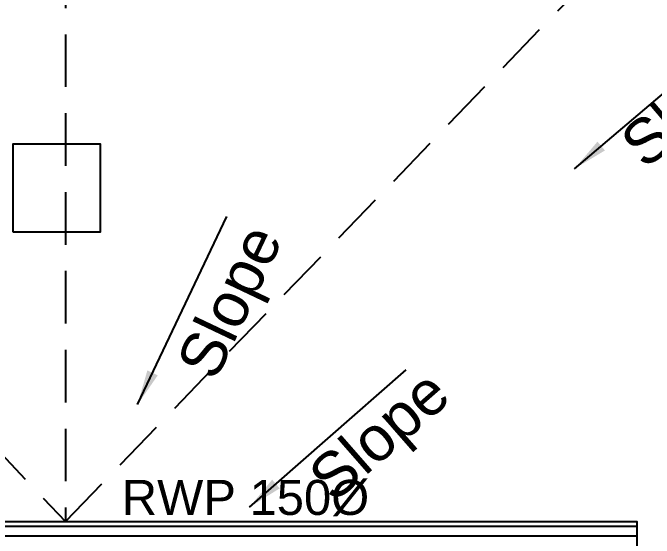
# Model space of a CAD drawing. Extents: x 7897917 to 8423973, y -6487334 to -6173396.
# Drawn here: x 8247094 to 8252587, y -6439152 to -6434656 of the extents above; entities that cross this region are included whole.
import ezdxf

# ---------------------------------------------------------------- set-up
doc = ezdxf.new("R2010")
doc.units = 0
doc.header["$LTSCALE"] = 600
doc.header["$MEASUREMENT"] = 0
doc.linetypes.add('HIDDEN', pattern=[0.375, 0.25, -0.125])
for name, color, linetype in [('A-text', 7, 'CONTINUOUS'), ('LA-column', 3, 'CONTINUOUS'), ('LINE', 8, 'CONTINUOUS'), ('RAINWATER PIPE', 53, 'CONTINUOUS'), ('Ridge', 53, 'CONTINUOUS'), ('S-Col-Hatch', 30, 'CONTINUOUS'), ('Valley', 7, 'CONTINUOUS')]:
    doc.layers.add(name, color=color, linetype=linetype)
doc.styles.add('ARIAL', font='arial.ttf')
doc.styles.add('ROMANS', font='romans.shx')
doc.dimstyles.new('MM', dxfattribs={"dimscale": 0, "dimtxt": 200, "dimasz": 150, "dimexe": 40, "dimexo": 50, "dimgap": 50, "dimtad": 1, "dimdec": 0, "dimzin": 0, "dimdsep": 46, "dimtxsty": 'ROMANS', "dimblk": 'OBLIQUE', "dimcen": 0.09, "dimdle": 40, "dimclrd": 5, "dimclre": 5, "dimclrt": 6, "dimadec": 0, "dimazin": 0, "dimtfac": 1, "dimtdec": 0, "dimtofl": 0, "dimtmove": 0, "dimatfit": 3, "dimfxl": 1, "dimfrac": 2, "dimtolj": 1, "dimtzin": 0, "dimarcsym": 0})

# ---------------------------------------------------------------- blocks, each defined once
blk = doc.blocks.new('A$C2D12074D')
at = {"layer": 'S-Col-Hatch', "color": 8, "linetype": 'Continuous'}
for p, q in [((-18048.1, -37.6, -17.3), (0, -37.6, -17.3)), ((-18048.1, -120.8, -17.3), (0, -120.8, -17.3))]:
    blk.add_line(p, q, dxfattribs=at)
at = {"layer": 'S-Col-Hatch', "linetype": 'Continuous'}
blk.add_lwpolyline([(-18048.1, 0), (0, 0), (0, -8590.2), (-18048.1, -8590.2)], close=True, dxfattribs=at)

msp = doc.modelspace()

# ---------------------------------------------------------------- linework, layer by layer
at = {"layer": 'LA-column', "color": 8, "elevation": 13.156, "flags": 128}
msp.add_lwpolyline([(8247094.297, -6436530.033), (8247844.297, -6436530.033), (8247844.297, -6435780.033), (8247094.297, -6435780.033)], close=True, dxfattribs=at)
at = {"layer": 'Ridge', "linetype": 'HIDDEN', "ltscale": 3}
msp.add_line((8247544.209, -6426064.946, 2.894), (8247544.209, -6439009.987, 2.894), dxfattribs=at)
at = {"layer": 'Valley', "linetype": 'HIDDEN', "ltscale": 3, "elevation": 2.894}
msp.add_lwpolyline([(8235289.708, -6426064.964), (8247544.209, -6439010.005), (8260032.21, -6426064.922)], dxfattribs=at)

# ---------------------------------------------------------------- block references
at = {"layer": 'LINE'}
msp.add_blockref('A$C2D12074D', (8252437.848, -6439010.005, 2.894), dxfattribs=at)

# ---------------------------------------------------------------- texts
at = {"layer": 'A-text', "color": 0, "lineweight": 15, "style": 'ARIAL'}
for rotation, p in [(40.319801, (8252509.533, -6436003.781, 2.894)), (64.595013, (8248828.628, -6437818.557, 2.894)), (41.167844, (8249842.834, -6438857.835, 2.894))]:
    msp.add_text('Slope', height=380.16, rotation=rotation, dxfattribs=at).set_placement(p)
at = {"layer": 'RAINWATER PIPE', "color": 6, "style": 'ARIAL'}
msp.add_text('RWP 150%%C', height=300, dxfattribs=at).set_placement((8248027.389, -6438952.934, 2.596))

# ---------------------------------------------------------------- leaders
at = {"layer": 'A-text', "color": 0, "lineweight": 15}
for points in [[(8251904.477, -6435990.056, 2.894), (8253263.724, -6434836.522, 2.894)], [(8248162.433, -6438007.765, 2.894), (8248927.257, -6436397.411, 2.894)], [(8249121.645, -6438885.85, 2.894), (8250463.671, -6437712.325, 2.894)]]:
    msp.add_leader(points, dimstyle='MM', override={"dimscale": 1, "dimasz": 300, "dimtad": 0}, dxfattribs=at)

doc.saveas('drawing.dxf')
